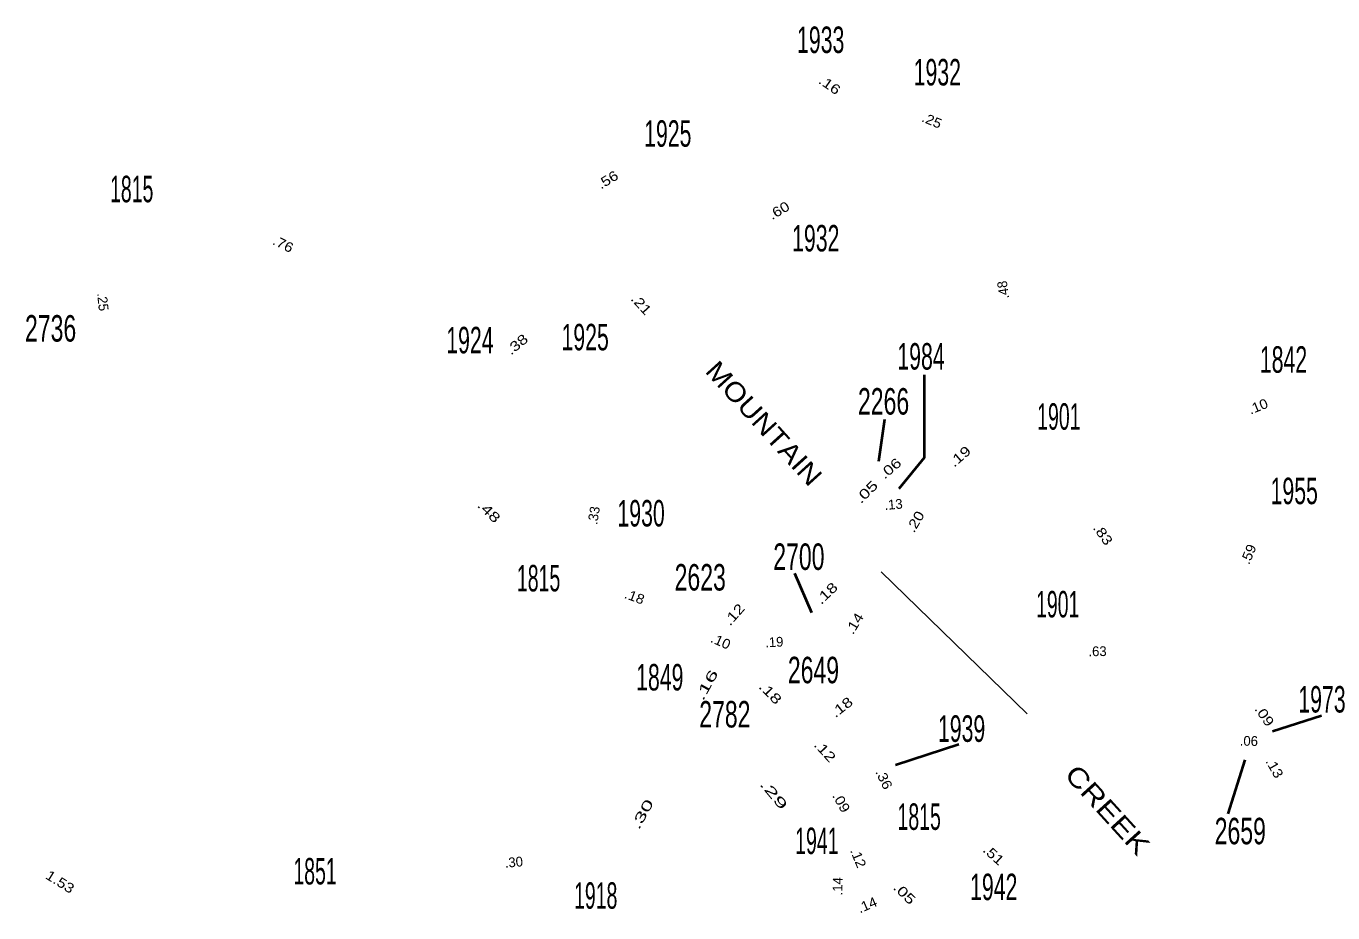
# Model space of a CAD drawing. Extents: x 247157 to 456915, y 195009 to 319183.
# Drawn here: x 263875 to 279259, y 280898 to 291340 of the extents above; entities that cross this region are included whole.
import ezdxf
from ezdxf.enums import TextEntityAlignment as Align

# ---------------------------------------------------------------- set-up
doc = ezdxf.new("R2010")
doc.units = 0
doc.header["$LTSCALE"] = 48
for name, color, linetype, lineweight in [('23', 7, 'Continuous', 25), ('31', 7, 'Continuous', 25), ('38', 7, 'Continuous', 40), ('40', 7, 'Continuous', 13)]:
    doc.layers.add(name, color=color, linetype=linetype, lineweight=lineweight)
doc.layers.add('57', color=7, linetype='Continuous')

msp = doc.modelspace()

# ---------------------------------------------------------------- linework, layer by layer
at = {"layer": '31'}
msp.add_line((273942.02, 284913.73), (275658.58, 283241.19), dxfattribs=at)
at = {"layer": '38'}
for p, q in [((273981.21, 286708.14), (273911.25, 286213.63)), ((272922.49, 284899.76), (273120.1, 284433.49)), ((279125.85, 283216.17), (278550.22, 283035.43)), ((274855.42, 282879.6), (274108.33, 282638.85)), ((278027.96, 282062.81), (278225.57, 282698.64))]:
    msp.add_line(p, q, dxfattribs=at)
msp.add_lwpolyline([(274449.07, 287234.68), (274446.91, 286256.18), (274148.56, 285891.78)], dxfattribs=at)

# ---------------------------------------------------------------- texts
at = {"layer": '23'}
for s, width, p in [('1933', 0.6, (273229.49, 291023.22)), ('1932', 0.6, (274602.37, 290641.14)), ('1925', 0.6, (271429.3, 289919.59)), ('1815', 0.55, (265118.21, 289265.89)), ('1932', 0.6, (273171.43, 288686.29)), ('2736', 0.65, (264163.38, 287624.87)), ('1925', 0.6, (270456.83, 287522)), ('1924', 0.6, (269099.93, 287486.63)), ('1984', 0.6, (274410.73, 287295.36)), ('1842', 0.6, (278678.11, 287258.42)), ('2266', 0.65, (273969.88, 286765.55)), ('1901', 0.55, (276033.2, 286587.36)), ('1955', 0.6, (278804.65, 285710.64)), ('1930', 0.6, (271115.12, 285447.59)), ('2700', 0.65, (272972.66, 284936.3)), ('1815', 0.55, (269908.5, 284683.38)), ('2623', 0.65, (271811.23, 284693.53)), ('1901', 0.55, (276019.88, 284376.78)), ('1849', 0.6, (271335.24, 283516.61)), ('2649', 0.65, (273144.57, 283601.7)), ('1973', 0.6, (279131.18, 283256.91)), ('2782', 0.65, (272101.06, 283080.74)), ('1939', 0.6, (274888.5, 282911.88)), ('1815', 0.55, (274388.87, 281875.21)), ('2659', 0.65, (278169.44, 281705.48)), ('1941', 0.55, (273184.57, 281590.52)), ('1851', 0.55, (267276.58, 281232.18)), ('1918', 0.55, (270580.9, 280946.1)), ('1942', 0.6, (275266.92, 281047.7))]:
    msp.add_text(s, height=312, dxfattribs=dict(at, width=width)).set_placement(p, align=Align.CENTER)
at = {"layer": '40'}
for s, rotation, width, p in [('.16', 325.181, 1.25, (273302.58, 290599.47)), ('.25', 337.155, 1.1, (274516.67, 290175.51)), ('.56', 31.318, 1.2, (270751.7, 289481.62)), ('.60', 30.376, 1.2, (272766.89, 289119.58)), ('.76', 333.536, 1.15, (266876.16, 288721.24)), ('.21', 312.297, 1.25, (271075.16, 288024.23)), ('.38', 39.448, 1.3, (269690.23, 287548.37)), ('.10', 21.905, 1.1, (278399.51, 286808.85)), ('.19', 40.836, 1.3, (274905.51, 286229.53)), ('.06', 40.836, 1.3, (274086.75, 286088.25)), ('.05', 44.891, 1.4, (273808.91, 285813.88)), ('.48', 315.451, 1.4, (269284.47, 285583.06)), ('.20', 59.599, 1.2, (274392.74, 285475.31)), ('.83', 305.397, 1.25, (276506.14, 285321.47)), ('.59', 67.422, 1.1, (278318.09, 285099.5)), ('.18', 43.579, 1.35, (273338.05, 284619.52)), ('.18', 339.357, 1.1, (271018.51, 284567.58)), ('.12', 48.558, 1.3, (272253.72, 284373.24)), ('.14', 58.884, 1.2, (273676.04, 284275.36)), ('.10', 336.254, 1.1, (272029.5, 284043.2)), ('.16', 60.952, 1.8, (271936.22, 283553.65)), ('.18', 314.648, 1.4, (272596.07, 283447.46)), ('.18', 37.951, 1.3, (273511.7, 283274.94)), ('.09', 304.429, 1.25, (278406.51, 283188.82)), ('.12', 312.426, 1.35, (273237.33, 282765.17)), ('.13', 299.74, 1.15, (278522.79, 282576.7)), ('.36', 295.819, 1.15, (273923.03, 282448.78)), ('.29', 309.895, 1.9, (272633.41, 282254.83)), ('.30', 61.12, 1.75, (271178.61, 282031.53)), ('.09', 299.512, 1.15, (273422.05, 282171.59)), ('.12', 292.503, 1.1, (273618.79, 281522.84)), ('.51', 317.805, 1.25, (275227.21, 281538.11)), ('1.53', 328.184, 1.2, (264244.64, 281214.74)), ('.14', 23.308, 1.1, (273799.13, 280938.27)), ('.05', 315.687, 1.35, (274176.4, 281085.7))]:
    msp.add_text(s, height=115, rotation=rotation, dxfattribs=dict(at, width=width)).set_placement(p, align=Align.CENTER)
for s, rotation, p in [('.48', 98.143, (275433.43, 288242)), ('.25', 276.202, (264721.75, 288085.96)), ('.33', 81.058, (270614.56, 285569.19)), ('.13', 4.95, (274092.19, 285650.98)), ('.19', 2.686, (272685.86, 284029.72)), ('.63', 0.87, (276489.61, 283921.11)), ('.06', 358.846, (278269.36, 282865.19)), ('.30', 5.131, (269622.3, 281438.26)), ('.14', 89, (273486.12, 281210.28))]:
    msp.add_text(s, height=115, rotation=rotation, dxfattribs=at).set_placement(p, align=Align.CENTER)
at = {"layer": '57'}
for s, width, p in [('MOUNTAIN', 1.15, (272478.07, 286586.35)), ('CREEK', 1.25, (276523.03, 282035.13))]:
    msp.add_text(s, height=225, rotation=312.259, dxfattribs=dict(at, width=width)).set_placement(p, align=Align.CENTER)

doc.saveas('drawing.dxf')
